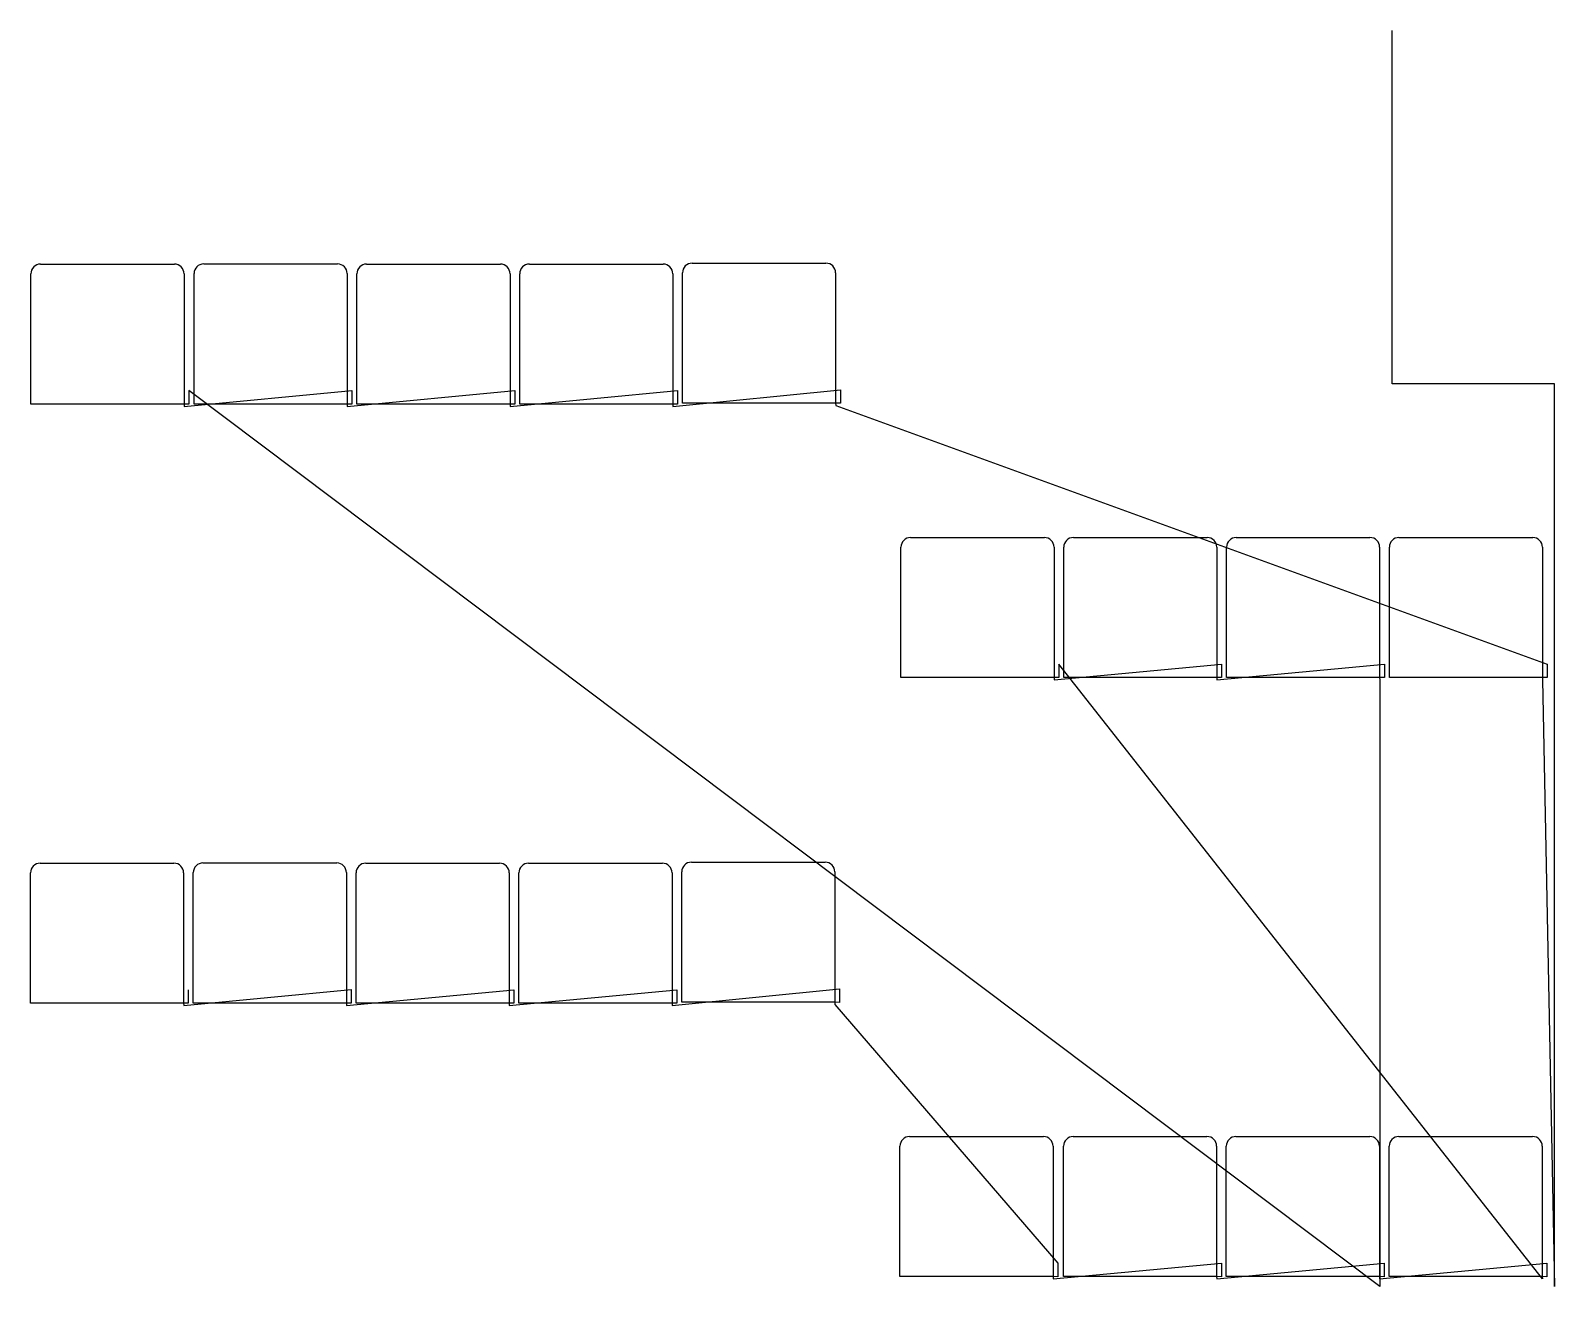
# Model space of a CAD drawing. Header units: metres. Extents: x 20 to 3175, y 0 to 2600.
import ezdxf

# ---------------------------------------------------------------- set-up
doc = ezdxf.new("R2010")
doc.units = ezdxf.units.M

msp = doc.modelspace()

# ---------------------------------------------------------------- linework, layer by layer
at = {"layer": 'TOOL_0'}
for p, q in [((2839.252, 2598.984), (2839.252, 2599.984)), ((2839.252, 1868.724), (2839.252, 2598.984)), ((40.973, 2116.329), (317.973, 2116.329)), ((378.804, 2116.731), (655.804, 2116.731)), ((715.832, 2116.327), (992.832, 2116.327)), ((1052.861, 2116.326), (1329.861, 2116.326)), ((1389.89, 2118.338), (1666.89, 2118.338)), ((20.973, 1826.329), (20.973, 2096.329)), ((337.973, 2096.329), (337.973, 1826.329)), ((358.804, 1826.731), (358.804, 2096.731)), ((675.804, 2096.731), (675.804, 1826.731)), ((695.832, 1826.327), (695.832, 2096.327)), ((1012.832, 2096.327), (1012.832, 1826.327)), ((1032.861, 1826.326), (1032.861, 2096.326)), ((1349.861, 2096.326), (1349.861, 1826.326)), ((1369.89, 1828.338), (1369.89, 2098.338)), ((1686.89, 2098.338), (1686.89, 1828.338)), ((3175.106, 1868.724), (2839.252, 1868.724)), ((3175.106, 0.984), (3175.106, 1868.724)), ((338.19, 1821.566), (685.577, 1854.836)), ((2813.342, -0.011), (347.746, 1854.434)), ((347.746, 1854.434), (347.746, 1826.262)), ((676.021, 1821.968), (1022.605, 1854.432)), ((685.577, 1854.836), (685.577, 1826.664)), ((1013.049, 1821.564), (1359.634, 1854.431)), ((1022.605, 1854.432), (1022.605, 1826.26)), ((1350.078, 1821.563), (1696.663, 1856.443)), ((1359.634, 1854.431), (1359.634, 1826.259)), ((1696.663, 1856.443), (1696.663, 1828.271)), ((337.973, 1826.329), (20.973, 1826.329)), ((347.746, 1826.262), (337.973, 1826.329)), ((337.973, 1826.329), (338.19, 1821.566)), ((675.804, 1826.731), (358.804, 1826.731)), ((685.577, 1826.664), (675.804, 1826.731)), ((675.804, 1826.731), (676.021, 1821.968)), ((1012.832, 1826.327), (695.832, 1826.327)), ((1022.605, 1826.26), (1012.832, 1826.327)), ((1012.832, 1826.327), (1013.049, 1821.564)), ((1349.861, 1826.326), (1032.861, 1826.326)), ((1359.634, 1826.259), (1349.861, 1826.326)), ((1349.861, 1826.326), (1350.078, 1821.563)), ((1686.89, 1828.338), (1369.89, 1828.338)), ((1696.663, 1828.271), (1686.89, 1828.338)), ((1686.89, 1828.338), (1687.107, 1823.575)), ((1687.107, 1823.575), (3159.928, 1288.54)), ((1842.068, 1550.442), (2119.068, 1550.442)), ((2179.096, 1550.441), (2456.096, 1550.441)), ((2516.125, 1550.44), (2793.125, 1550.44)), ((2853.155, 1550.435), (3130.155, 1550.435)), ((1822.068, 1260.442), (1822.068, 1530.442)), ((2139.068, 1530.442), (2139.068, 1260.442)), ((2159.096, 1260.441), (2159.096, 1530.441)), ((2476.096, 1530.441), (2476.096, 1260.441)), ((2496.125, 1260.44), (2496.125, 1530.44)), ((2813.125, 1530.44), (2813.125, 1260.44)), ((2833.155, 1260.435), (2833.155, 1530.435)), ((3150.155, 1530.435), (3150.155, 1260.435)), ((2139.285, 1255.679), (2485.869, 1288.546)), ((3149.968, 15.631), (2148.841, 1288.547)), ((2148.841, 1288.547), (2148.841, 1260.375)), ((2476.313, 1255.678), (2822.898, 1288.545)), ((2485.869, 1288.546), (2485.869, 1260.374)), ((2822.898, 1288.545), (2822.898, 1260.373)), ((3159.928, 1288.54), (3159.928, 1260.368)), ((2139.068, 1260.442), (1822.068, 1260.442)), ((2148.841, 1260.375), (2139.068, 1260.442)), ((2139.068, 1260.442), (2139.285, 1255.679)), ((2476.096, 1260.441), (2159.096, 1260.441)), ((2485.869, 1260.374), (2476.096, 1260.441)), ((2476.096, 1260.441), (2476.313, 1255.678)), ((2813.125, 1260.44), (2496.125, 1260.44)), ((2822.898, 1260.373), (2813.125, 1260.44)), ((2813.125, 1260.44), (2813.342, 1255.677)), ((2813.342, 1255.677), (2813.342, -0.011)), ((3150.155, 1260.435), (2833.155, 1260.435)), ((3159.928, 1260.368), (3150.155, 1260.435)), ((3150.155, 1260.435), (3150.372, 1255.672)), ((3150.372, 1255.672), (3175.106, -0.016)), ((20.166, 586.296), (20.166, 856.296)), ((40.166, 876.296), (317.166, 876.296)), ((337.166, 856.296), (337.166, 586.296)), ((357.195, 586.694), (357.195, 856.694)), ((377.195, 876.694), (654.195, 876.694)), ((674.195, 856.694), (674.195, 586.694)), ((694.223, 586.29), (694.223, 856.29)), ((714.223, 876.29), (991.223, 876.29)), ((1011.223, 856.29), (1011.223, 586.29)), ((1031.252, 586.289), (1031.252, 856.289)), ((1051.252, 876.289), (1328.252, 876.289)), ((1348.252, 856.289), (1348.252, 586.289)), ((1368.281, 588.301), (1368.281, 858.301)), ((1388.281, 878.301), (1665.281, 878.301)), ((1685.281, 858.301), (1685.281, 588.301)), ((337.383, 581.533), (683.968, 614.799)), ((346.939, 614.401), (346.939, 586.229)), ((674.412, 581.931), (1020.996, 614.395)), ((683.968, 614.799), (683.968, 586.627)), ((1011.44, 581.527), (1358.025, 614.394)), ((1020.996, 614.395), (1020.996, 586.223)), ((1348.469, 581.526), (1695.054, 616.406)), ((1358.025, 614.394), (1358.025, 586.222)), ((1695.054, 616.406), (1695.054, 588.234)), ((337.166, 586.296), (20.166, 586.296)), ((346.939, 586.229), (337.166, 586.296)), ((337.166, 586.296), (337.383, 581.533)), ((674.195, 586.694), (357.195, 586.694)), ((683.968, 586.627), (674.195, 586.694)), ((674.195, 586.694), (674.412, 581.931)), ((1011.223, 586.29), (694.223, 586.29)), ((1020.996, 586.223), (1011.223, 586.29)), ((1011.223, 586.29), (1011.44, 581.527)), ((1348.252, 586.289), (1031.252, 586.289)), ((1358.025, 586.222), (1348.252, 586.289)), ((1348.252, 586.289), (1348.469, 581.526)), ((1685.281, 588.301), (1368.281, 588.301)), ((1695.054, 588.234), (1685.281, 588.301)), ((1685.281, 588.301), (1685.498, 583.538)), ((1685.498, 583.538), (2146.833, 48.502)), ((1820.06, 20.397), (1820.06, 290.397)), ((1840.06, 310.397), (2117.06, 310.397)), ((2137.06, 290.397), (2137.06, 20.397)), ((2158.694, 20.396), (2158.694, 290.396)), ((2178.694, 310.396), (2455.694, 310.396)), ((2475.694, 290.396), (2475.694, 20.396)), ((2495.722, 20.395), (2495.722, 290.395)), ((2515.722, 310.395), (2792.722, 310.395)), ((2812.722, 290.395), (2812.722, 20.395)), ((2832.751, 20.394), (2832.751, 290.394)), ((2852.751, 310.394), (3129.751, 310.394)), ((3149.751, 290.394), (3149.751, 20.394)), ((2137.277, 15.634), (2485.467, 48.501)), ((2146.833, 48.502), (2146.833, 20.33)), ((2475.911, 15.633), (2822.495, 48.5)), ((2485.467, 48.501), (2485.467, 20.329)), ((2812.939, 15.632), (3159.524, 48.499)), ((2822.495, 48.5), (2822.495, 20.328)), ((3159.524, 48.499), (3159.524, 20.327)), ((2137.06, 20.397), (1820.06, 20.397)), ((2146.833, 20.33), (2137.06, 20.397)), ((2137.06, 20.397), (2137.277, 15.634)), ((2475.694, 20.396), (2158.694, 20.396)), ((2485.467, 20.329), (2475.694, 20.396)), ((2475.694, 20.396), (2475.911, 15.633)), ((2812.722, 20.395), (2495.722, 20.395)), ((2822.495, 20.328), (2812.722, 20.395)), ((2812.722, 20.395), (2812.939, 15.632)), ((3149.751, 20.394), (2832.751, 20.394)), ((3159.524, 20.327), (3149.751, 20.394)), ((3149.751, 20.394), (3149.968, 15.631)), ((3175.106, -0.016), (3175.106, 0.984)), ((3175.106, 0.984), (3175.106, -0.016)), ((3175.106, -0.016), (3175.106, 0.984)), ((3175.106, -0.016), (3175.106, -0.016))]:
    msp.add_line(p, q, dxfattribs=at)
for centre, start, end in [((40.973, 2096.329), 90, 180), ((317.973, 2096.329), 0, 90), ((378.804, 2096.731), 90, 180), ((655.804, 2096.731), 0, 90), ((715.832, 2096.327), 90, 180), ((992.832, 2096.327), 0, 90), ((1052.861, 2096.326), 90, 180), ((1329.861, 2096.326), 0, 90), ((1389.89, 2098.338), 90, 180), ((1666.89, 2098.338), 0, 90), ((1842.068, 1530.442), 90, 180), ((2119.068, 1530.442), 0, 90), ((2179.096, 1530.441), 90, 180), ((2456.096, 1530.441), 0, 90), ((2516.125, 1530.44), 90, 180), ((2793.125, 1530.44), 0, 90), ((2853.155, 1530.435), 90, 180), ((3130.155, 1530.435), 0, 90), ((40.166, 856.296), 90, 180), ((317.166, 856.296), 0, 90), ((377.195, 856.694), 90, 180), ((654.195, 856.694), 0, 90), ((714.223, 856.29), 90, 180), ((991.223, 856.29), 0, 90), ((1051.252, 856.289), 90, 180), ((1328.252, 856.289), 0, 90), ((1388.281, 858.301), 90, 180), ((1665.281, 858.301), 0, 90), ((1840.06, 290.397), 90, 180), ((2117.06, 290.397), 0, 90), ((2178.694, 290.396), 90, 180), ((2455.694, 290.396), 0, 90), ((2515.722, 290.395), 90, 180), ((2792.722, 290.395), 0, 90), ((2852.751, 290.394), 90, 180), ((3129.751, 290.394), 0, 90)]:
    msp.add_arc(centre, 20, start, end, dxfattribs=at)

doc.saveas('drawing.dxf')
